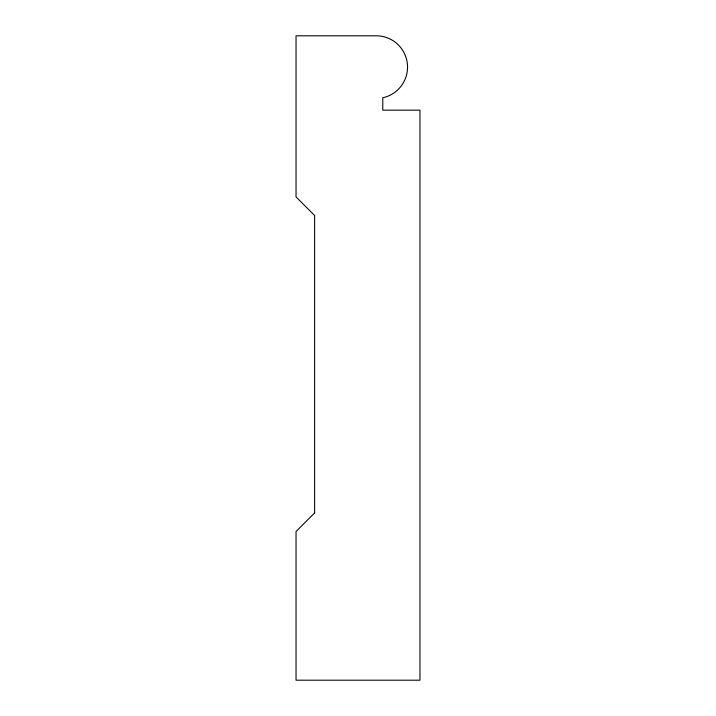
<?xml version="1.0" encoding="UTF-8"?>
<svg xmlns="http://www.w3.org/2000/svg" width="716" height="716" viewBox="0 0 716 716"><rect width="100%" height="100%" fill="white"/><g stroke="black" fill="none" stroke-linecap="round" stroke-linejoin="round"><path stroke-width="1.07" d="M314.628 512.907L296.039 531.496L296.039 680.2L419.961 680.2L419.961 110.157L382.783 110.157L382.783 97.761A31.334 31.334 0 0 0 375.408 35.8L296.039 35.8L296.039 196.9L314.628 215.489L314.628 512.907"/></g></svg>
